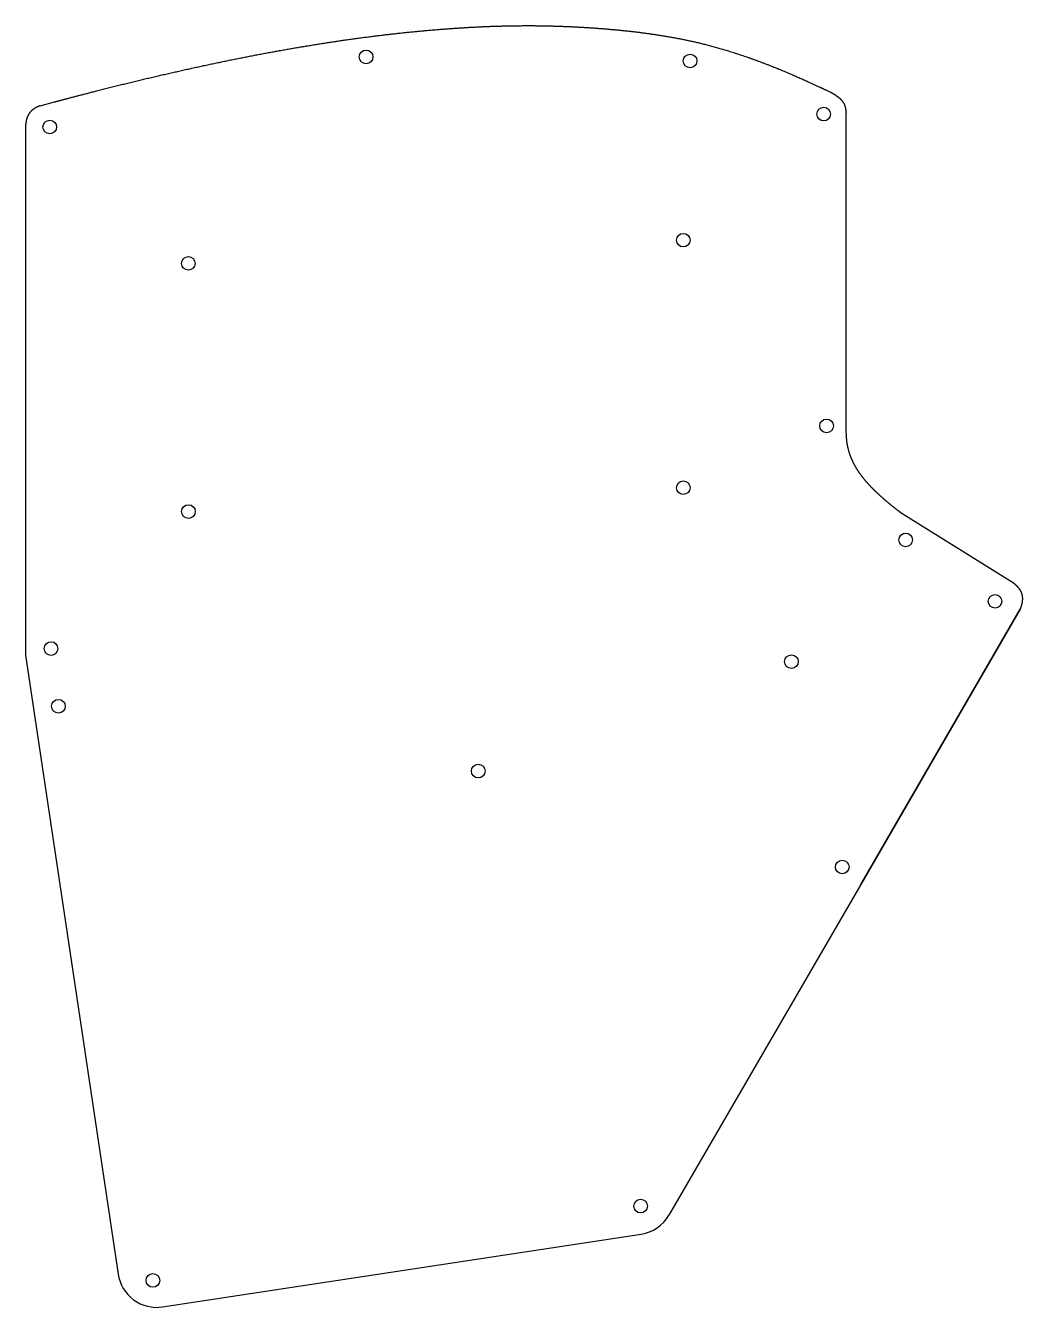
# Model space of a CAD drawing. Header units: millimetres. Extents: x 0 to 154, y -63 to 134.
import ezdxf

# ---------------------------------------------------------------- set-up
doc = ezdxf.new("R2010")
doc.units = ezdxf.units.MM
doc.layers.get('0').update_dxf_attribs({"linetype": 'CONTINUOUS'})

msp = doc.modelspace()

# ---------------------------------------------------------------- linework, layer by layer
for p, q in [((124.04, 123.49), (123.26, 123.91)), ((124.83, 123.06), (124.04, 123.49)), ((2.32, 121.45), (4.54, 122.05)), ((126.4, 71.01), (126.4, 120.43)), ((0.1, 118.56), (0.1, 36.9)), ((135.12, 58.65), (152.05, 48.13)), ((152.06, 48.13), (152.06, 48.13)), ((153.45, 46.31), (153.45, 46.31)), ((128.68, 1.6), (153.21, 44)), ((153.21, 44), (128.68, 1.6)), ((0.1, 36.9), (14.35, -58.37)), ((128.7, 1.63), (99.13, -49.3)), ((21.19, -63.41), (94.85, -52.22))]:
    msp.add_line(p, q)
for centre in [(52.52, 128.99), (102.4, 128.36), (122.96, 120.18), (3.81, 118.2), (101.35, 100.78), (25.15, 97.21), (123.4, 72.2), (101.35, 62.68), (25.16, 59.01), (135.58, 54.65), (149.34, 45.19), (4.01, 37.92), (117.99, 35.91), (5.16, 29.05), (69.78, 19.06), (125.81, 4.3), (94.78, -47.9), (19.7, -59.33)]:
    msp.add_circle(centre, 1.05)
for centre, start, end in [((93.94, -46.28), 278.6415, 329.8633), ((20.28, -57.48), 188.5082, 278.6414)]:
    msp.add_arc(centre, 6, start, end)
for points, degree in [([(4.54, 122.05), (5.16, 122.22), (6.39, 122.55), (8.24, 123.04), (10.7, 123.68), (13.78, 124.46), (16.87, 125.22), (19.95, 125.95), (23.04, 126.66), (26.12, 127.35), (29.19, 128.01), (32.25, 128.64), (35.29, 129.24), (38.32, 129.81), (41.33, 130.34), (44.32, 130.84), (47.31, 131.31), (50.29, 131.74), (53.26, 132.14), (56.24, 132.5), (59.2, 132.82), (62.16, 133.1), (65.11, 133.34), (68.05, 133.53), (70.97, 133.68), (73.88, 133.77), (76.76, 133.81), (79.62, 133.8), (82.46, 133.72), (85.27, 133.6), (88.04, 133.42), (90.77, 133.19), (93.48, 132.92), (96.15, 132.58), (98.84, 132.17), (101.55, 131.67), (104.32, 131.04), (107.17, 130.28), (110.13, 129.35), (113.21, 128.26), (116.42, 127), (119.09, 125.85), (121.15, 124.91), (122.55, 124.25), (123.26, 123.91)], 5), ([(124.83, 123.06), (124.89, 123.03), (125, 122.95), (125.17, 122.84), (125.38, 122.67), (125.61, 122.45), (125.81, 122.22), (125.99, 121.96), (126.13, 121.69), (126.24, 121.4), (126.32, 121.09), (126.36, 120.83), (126.39, 120.63), (126.4, 120.49), (126.4, 120.43)], 5), ([(2.32, 121.45), (2.24, 121.43), (2.08, 121.36), (1.85, 121.26), (1.56, 121.12), (1.24, 120.9), (0.95, 120.66), (0.71, 120.39), (0.51, 120.08), (0.35, 119.75), (0.23, 119.38), (0.16, 119.06), (0.13, 118.81), (0.11, 118.64), (0.1, 118.56)], 5), ([(126.4, 71.01), (126.41, 70.83), (126.42, 70.48), (126.46, 69.94), (126.56, 69.25), (126.76, 68.4), (127.03, 67.57), (127.37, 66.76), (127.78, 65.98), (128.25, 65.22), (128.78, 64.49), (129.34, 63.79), (129.93, 63.13), (130.53, 62.51), (131.14, 61.92), (131.74, 61.37), (132.32, 60.86), (132.87, 60.39), (133.39, 59.97), (133.88, 59.58), (134.33, 59.23), (134.67, 58.98), (134.9, 58.8), (135.05, 58.7), (135.12, 58.65)], 5), ([(152.05, 48.13), (152.14, 48.06), (152.3, 47.93), (152.54, 47.73), (152.81, 47.45), (153.1, 47.09), (153.32, 46.71), (153.47, 46.31), (153.55, 45.88), (153.56, 45.44), (153.5, 44.98), (153.41, 44.59), (153.32, 44.3), (153.25, 44.1), (153.21, 44)], 5), ([(126.86, 4.3), (126.86, 3.72), (126.38, 3.25), (125.81, 3.25)], 3)]:
    msp.add_open_spline(points, degree=degree)

doc.saveas('drawing.dxf')
